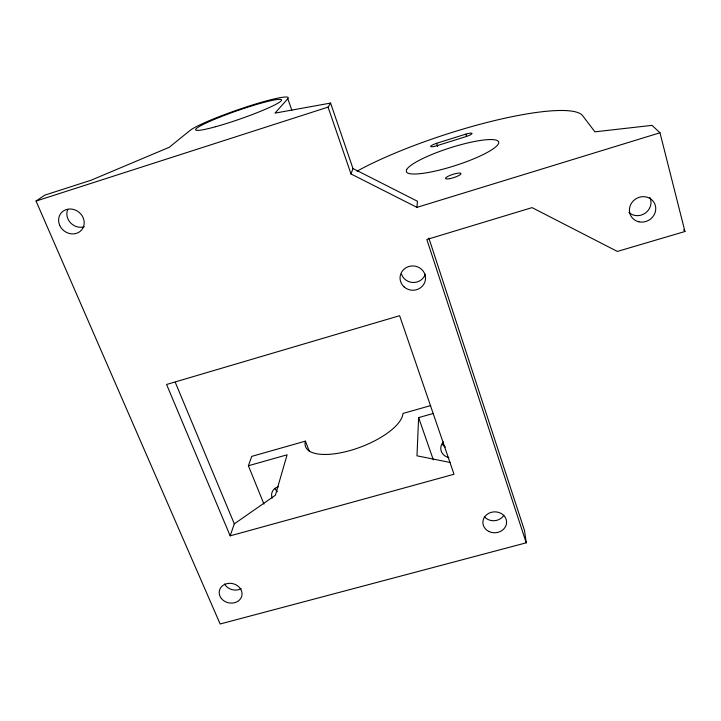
<?xml version="1.0" encoding="UTF-8"?>
<svg xmlns="http://www.w3.org/2000/svg" width="721" height="721" viewBox="0 0 721 721"><rect width="100%" height="100%" fill="white"/><g stroke="black" fill="none" stroke-linecap="round" stroke-linejoin="round"><path stroke-width="1.08" d="M433.456 413.421L418.631 417.612L416.981 455.816L450.481 462.54M287.796 98.741A52.651 5.101 -19.2 0 0 258.082 103.274A52.651 5.101 -19.2 0 0 199.519 125.048L196.968 126.31A52.651 5.101 -19.2 0 0 190.056 130.429L169.282 147.273L90.981 180.259L44.828 195.121L36.05 201.06L220.148 623.989L526.24 542.814L426.841 239.489L532.062 207.621L617.356 251.44L684.95 231.495L659.985 132.781L416.954 207.369L417.459 201.249L352.975 168.534L330.588 103.076L274.989 113.134L287.796 98.741L291.843 110.205M230.17 535.847L166.587 384.482L399.623 315.699L454.014 474.247L230.17 535.847L234.307 523.852L275.386 495.246L287.102 454.807L248.403 465.748L263.958 504.096M248.403 465.748L251.746 456.375L305.407 441.144A51.849 19.909 -20.8 0 0 350.208 450.508A51.849 19.909 -20.8 0 0 402.967 413.457L430.752 405.572M416.954 207.369L351.01 173.968L352.975 168.534M36.05 201.06L328.073 107.105L330.588 103.076M436.638 143.281L465.874 134.115A6.904 1.217 -17.7 0 1 472.03 133.565A6.904 1.217 -17.7 0 1 465.027 136.918L437.746 145.462A6.868 1.208 -18 0 1 430.671 146.525A6.868 1.208 -18 0 1 436.638 143.281L437.656 146.489M659.985 132.781L652 125.355L594.933 131.835L582.739 115.829A135.818 26.001 -17.9 0 0 492.398 121.119A135.818 26.001 -17.9 0 0 356.985 171.183M683.607 229.837L684.95 231.495M175.248 382.283L234.307 523.852M305.407 441.144L309.318 451.319M418.631 417.612L433.33 459.872M328.073 107.105L351.01 173.968M428.869 238.074L524.528 530.602L526.24 542.814M465.874 134.115L466.505 136.179M241.202 588.633A11.302 9.679 12.8 0 1 224.564 583.983M503.826 515.308A11.626 10.292 -2.2 0 1 484.296 516.66M445.416 447.002A10.247 9.292 0.2 0 1 442.297 444.154M84.303 226.755A13.005 11.707 37.9 0 1 70.64 222.96A13.005 11.707 37.9 0 1 67.72 209.487M277.405 491.722A10.067 8.931 12.3 0 1 275.08 488.342M448.85 457.556A10.427 9.436 0.3 0 1 443.496 441.964M272.187 498.193A10.247 9.058 12.2 0 1 278.27 486.792M425.264 274.223A12.473 11.915 4.4 0 1 413.43 282.497A12.473 11.915 4.4 0 1 401.507 274.178M649.891 197.464A13.095 12.248 -30.6 0 1 645.34 213.083A13.095 12.248 -30.6 0 1 628.892 212.398M406.563 169.832L406.311 171.634A48.478 9.22 -17.8 0 0 475.509 158.07A48.478 9.22 -17.8 0 0 477.987 140.856A48.478 9.22 -17.8 0 0 406.563 169.832M221.311 598.421A11.527 9.833 12.7 0 0 241.039 597.925A11.527 9.833 12.7 0 0 229.503 583.307A11.527 9.833 12.7 0 0 221.311 598.421M489.018 531.53A11.86 10.464 -2.1 0 0 506.584 521.986A11.86 10.464 -2.1 0 0 488.577 513.415A11.86 10.464 -2.1 0 0 489.018 531.53M59.627 225.15A13.293 11.942 37.6 0 0 81.653 229.9A13.293 11.942 37.6 0 0 72.911 209.297A13.293 11.942 37.6 0 0 59.627 225.15M404.193 286.994A12.744 12.149 4.4 0 0 425.228 280.793A12.744 12.149 4.4 0 0 408.933 266.473A12.744 12.149 4.4 0 0 404.193 286.994M638.923 221.798A13.393 12.5 -30 0 0 655.371 205.602A13.393 12.5 -30 0 0 633.462 200.744A13.393 12.5 -30 0 0 638.923 221.798M449.543 178.673A8.084 1.667 -17.8 0 0 460.98 173.599A8.084 1.667 -17.8 0 0 449.282 175.717A8.084 1.667 -17.8 0 0 449.543 178.673M215.597 126.725A45.495 4.389 -19.2 0 0 281.505 100.282A45.495 4.389 -19.2 0 0 218.544 117.676A45.495 4.389 -19.2 0 0 215.597 126.725"/></g></svg>
